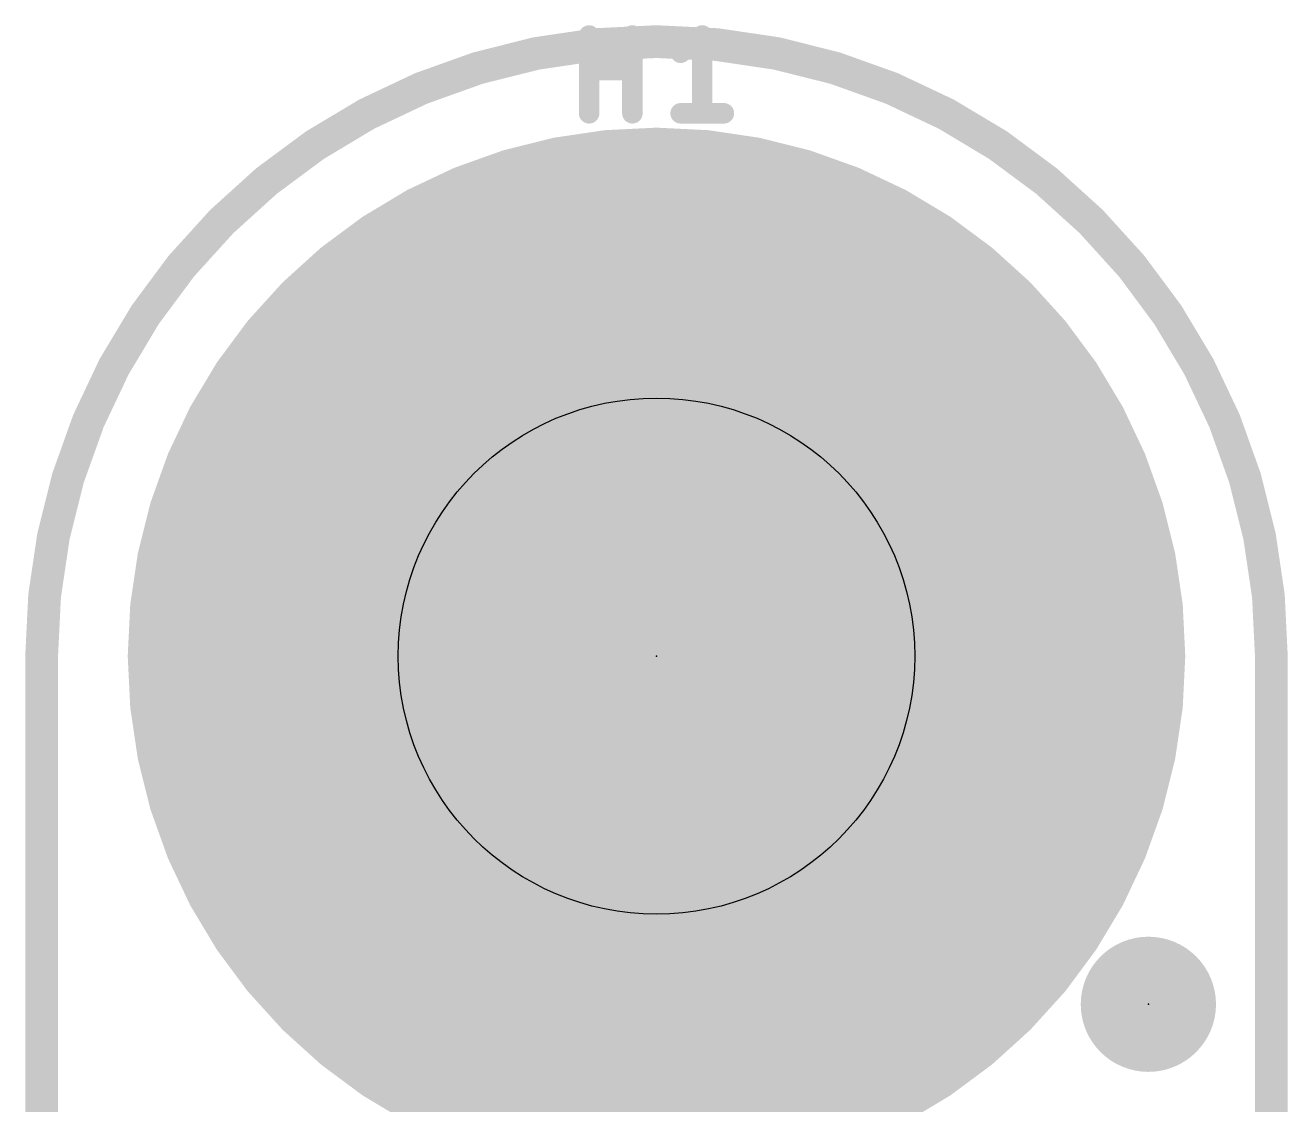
# Model space of a CAD drawing. Extents: x -30 to 92, y -59 to 43.
# Drawn here: x 10.69 to 18.52, y 36.59 to 43.28 of the extents above; entities that cross this region are included whole.
import ezdxf

# ---------------------------------------------------------------- set-up
doc = ezdxf.new("R2010")
doc.units = 0
for name, color, linetype in [('1', 12, 'CONTINUOUS'), ('16', 132, 'CONTINUOUS'), ('17', 110, 'CONTINUOUS'), ('20', 53, 'CONTINUOUS'), ('23', 53, 'CONTINUOUS'), ('24', 53, 'CONTINUOUS'), ('25', 253, 'CONTINUOUS'), ('29', 253, 'CONTINUOUS'), ('30', 253, 'CONTINUOUS'), ('44', 253, 'CONTINUOUS')]:
    doc.layers.add(name, color=color, linetype=linetype)

# ---------------------------------------------------------------- blocks, each defined once
blk = doc.blocks.new('PIE')
at = {"const_width": 0.5}
blk.add_lwpolyline([(0, -0.25, 1), (0, 0.25, 1), (0, -0.25)], format="xyb", dxfattribs=at)
blk = doc.blocks.new('ROUNDP')
at = {"const_width": 0.5}
blk.add_lwpolyline([(0, -0.25, 1), (0, 0.25, 1), (0, -0.25)], format="xyb", dxfattribs=at)

msp = doc.modelspace()

# ---------------------------------------------------------------- linework, layer by layer
at = {"layer": '16'}
for points, const_width in [([(14.605, 43.18, 0.4142), (10.795, 39.37)], 0.2032), ([(18.415, 39.37, 0.4142), (14.605, 43.18)], 0.2032), ([(14.605, 43.2308, 1), (14.605, 43.1292)], 0.1016), ([(14.605, 43.1292, 1), (14.605, 43.2308)], 0.1016), ([(10.8458, 39.37, 1), (10.7442, 39.37)], 0.1016), ([(18.4658, 39.37, 1), (18.3642, 39.37)], 0.1016), ([(10.7442, 39.37, 1), (10.8458, 39.37)], 0.1016), ([(18.3642, 39.37, 1), (18.4658, 39.37)], 0.1016)]:
    msp.add_lwpolyline(points, format="xyb", dxfattribs=dict(at, const_width=const_width))
at = {"layer": '16', "const_width": 0.2032}
for points in [[(10.795, 39.37), (10.795, 35.433)], [(18.415, 35.433), (18.415, 39.37)]]:
    msp.add_lwpolyline(points, dxfattribs=at)
at = {"layer": '20'}
for points, const_width in [([(14.605, 43.18, 0.4142), (10.795, 39.37)], 0.2032), ([(18.415, 39.37, 0.4142), (14.605, 43.18)], 0.2032), ([(14.605, 43.2308, 1), (14.605, 43.1292)], 0.1016), ([(14.605, 43.1292, 1), (14.605, 43.2308)], 0.1016), ([(10.8458, 39.37, 1), (10.7442, 39.37)], 0.1016), ([(18.4658, 39.37, 1), (18.3642, 39.37)], 0.1016), ([(10.7442, 39.37, 1), (10.8458, 39.37)], 0.1016), ([(18.3642, 39.37, 1), (18.4658, 39.37)], 0.1016)]:
    msp.add_lwpolyline(points, format="xyb", dxfattribs=dict(at, const_width=const_width))
at = {"layer": '20', "const_width": 0.2032}
for points in [[(10.795, 39.37), (10.795, 35.433)], [(18.415, 35.433), (18.415, 39.37)]]:
    msp.add_lwpolyline(points, dxfattribs=at)
at = {"layer": '23'}
for p in [(14.605, 39.37), (17.653, 37.211)]:
    msp.add_point(p, dxfattribs=at)
at = {"layer": '24'}
msp.add_point((17.653, 37.211), dxfattribs=at)
at = {"layer": '25', "const_width": 0.0635}
for points in [[(14.2192, 43.2181, 1), (14.1557, 43.2181)], [(14.4873, 43.2181, 1), (14.4238, 43.2181)], [(14.9202, 43.2181, 1), (14.8567, 43.2181)], [(14.9083, 43.1933, 1), (14.8686, 43.2429)], [(14.7346, 43.1356, 1), (14.7742, 43.0861)], [(14.1875, 43.0354, 1), (14.1875, 42.9719)], [(14.4556, 42.9719, 1), (14.4556, 43.0354)], [(14.7544, 42.7673, 1), (14.7544, 42.7037)], [(15.0225, 42.7037, 1), (15.0225, 42.7673)], [(14.1557, 42.7355, 1), (14.2192, 42.7355)], [(14.4238, 42.7355, 1), (14.4873, 42.7355)], [(14.8567, 42.7355, 1), (14.9202, 42.7355)]]:
    msp.add_lwpolyline(points, format="xyb", dxfattribs=at)
at = {"layer": '25', "const_width": 0.127}
for points in [[(14.1875, 42.7355), (14.1875, 43.2181)], [(14.4556, 43.2181), (14.4556, 42.7355)], [(14.7544, 43.1109), (14.8885, 43.2181)], [(14.8885, 43.2181), (14.8885, 42.7355)], [(14.1875, 43.0036), (14.4556, 43.0036)], [(14.7544, 42.7355), (15.0225, 42.7355)]]:
    msp.add_lwpolyline(points, dxfattribs=at)
at = {"layer": '44'}
msp.add_circle((14.605, 39.37), 1.6, dxfattribs=at)

# ---------------------------------------------------------------- block references
at = {"layer": '1', "xscale": 0.635, "yscale": 0.635}
msp.add_blockref('PIE', (17.653, 37.211), dxfattribs=at)
at = {"layer": '16', "xscale": 0.635, "yscale": 0.635}
msp.add_blockref('PIE', (17.653, 37.211), dxfattribs=at)
at = {"layer": '17', "xscale": 6.35, "yscale": 6.35}
msp.add_blockref('ROUNDP', (14.605, 39.37), dxfattribs=at)
msp.add_blockref('ROUNDP', (14.605, 39.37), dxfattribs=at)
at = {"layer": '29'}
for name, p, xscale, yscale in [('ROUNDP', (14.605, 39.37), 6.5532, 6.5532), ('PIE', (17.653, 37.211), 0.8382, 0.8382)]:
    msp.add_blockref(name, p, dxfattribs=dict(at, xscale=xscale, yscale=yscale))
at = {"layer": '30'}
for name, p, xscale, yscale in [('ROUNDP', (14.605, 39.37), 6.5532, 6.5532), ('PIE', (17.653, 37.211), 0.8382, 0.8382)]:
    msp.add_blockref(name, p, dxfattribs=dict(at, xscale=xscale, yscale=yscale))

doc.saveas('drawing.dxf')
